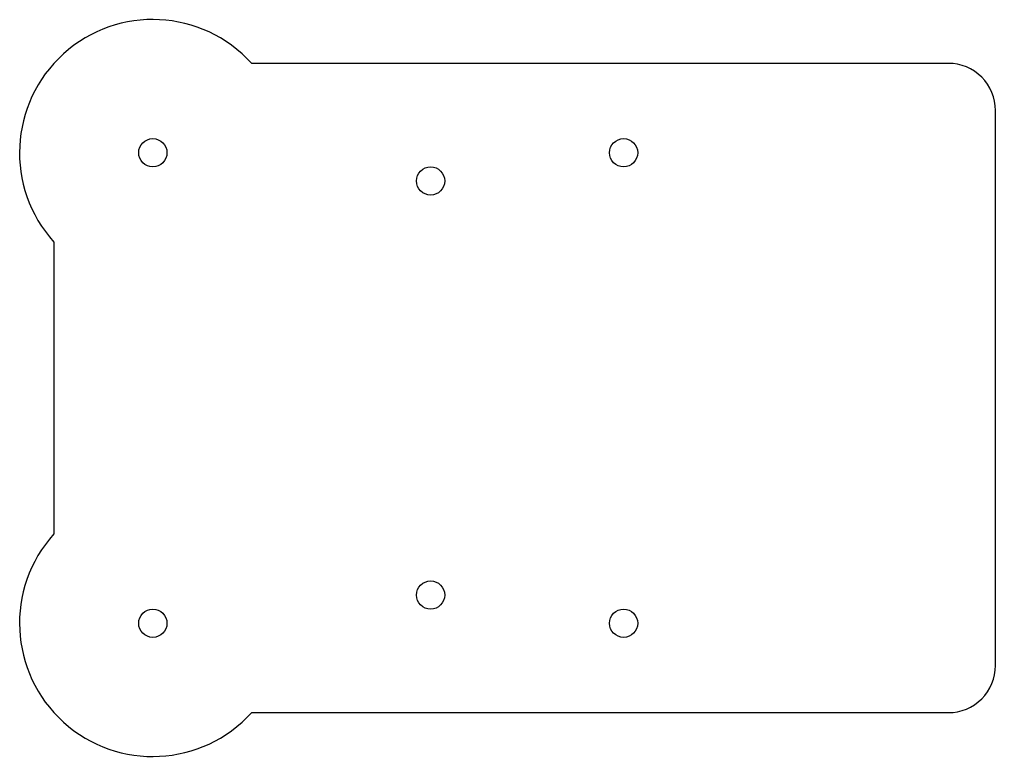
# Model space of a CAD drawing. Header units: millimetres. Extents: x -104 to 0, y -39 to 39.
import ezdxf

# ---------------------------------------------------------------- set-up
doc = ezdxf.new("R2010")
doc.units = ezdxf.units.MM

msp = doc.modelspace()

# ---------------------------------------------------------------- linework, layer by layer
msp.add_lwpolyline([(-5, -34.5, 0.414214), (0, -29.5), (0, 29.5, 0.414214), (-5, 34.5), (-79, 34.5, 1), (-100, 15.5), (-100, -15.5, 1), (-79, -34.5)], format="xyb", close=True)
for centre in [(-89.5, 25), (-39.5, 25), (-60, 22), (-60, -22), (-89.5, -25), (-39.5, -25)]:
    msp.add_circle(centre, 1.5)

doc.saveas('drawing.dxf')
